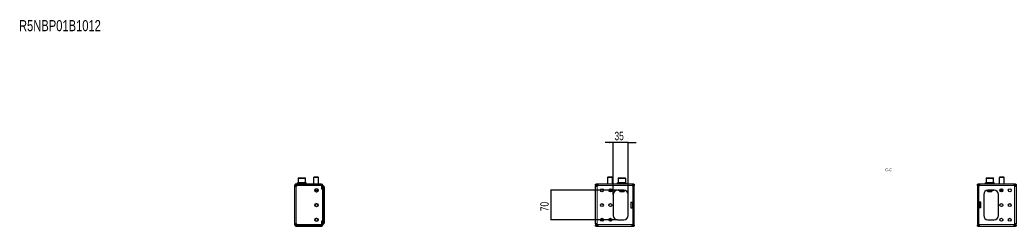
# Model space of a CAD drawing. Header units: millimetres. Extents: x -99 to 4861, y -1571 to 657.
# Drawn here: x 2491 to 4861, y 166 to 657 of the extents above; entities that cross this region are included whole.
import ezdxf

# ---------------------------------------------------------------- set-up
doc = ezdxf.new("R2010")
doc.units = ezdxf.units.MM
doc.layers.add('FORMAT', color=7, linetype='Continuous')
doc.styles.add('SLDTEXTSTYLE0', font='TXT', dxfattribs={"width": 0.75})
doc.dimstyles.new('SLDDIMSTYLE0', dxfattribs={"dimtxt": 20, "dimasz": 10, "dimexe": 0, "dimexo": 0.0625, "dimgap": 5, "dimtad": 2, "dimdec": 1, "dimrnd": 1e-09, "dimzin": 12, "dimdsep": 46, "dimtxsty": 'SLDTEXTSTYLE0', "dimsah": 1, "dimcen": 0.09, "dimadec": 0, "dimazin": 3, "dimtfac": 1, "dimtofl": 0, "dimtmove": 0, "dimatfit": 3, "dimfxl": 0, "dimfrac": 2, "dimtolj": 1, "dimtzin": 12, "dimarcsym": 0})
doc.dimstyles.new('SLDDIMSTYLE1', dxfattribs={"dimtxt": 20, "dimasz": 10, "dimexe": 0, "dimexo": 0.0625, "dimgap": 5, "dimtad": 2, "dimdec": 1, "dimrnd": 1e-09, "dimzin": 12, "dimdsep": 46, "dimtxsty": 'SLDTEXTSTYLE0', "dimsah": 1, "dimcen": 0.09, "dimadec": 0, "dimazin": 3, "dimtfac": 1, "dimtmove": 0, "dimatfit": 0, "dimfxl": 0, "dimfrac": 2, "dimtolj": 1, "dimtzin": 12, "dimarcsym": 0})

# ---------------------------------------------------------------- blocks, each defined once
blk = doc.blocks.new('_D_9')
at = {"layer": 'FORMAT'}
for p, q in [((3902.8, 365), (3883.5, 365)), ((3902.8, 241.5), (3902.8, 366)), ((3937.8, 365), (3902.8, 365)), ((3937.8, 241.5), (3937.8, 366)), ((3937.8, 365), (3957, 365))]:
    blk.add_line(p, q, dxfattribs=at)
for points in [[(3902.8, 365), (3892.8, 366.5), (3892.8, 363.4)], [(3937.8, 365), (3947.8, 363.4), (3947.8, 366.5)]]:
    blk.add_solid(points, dxfattribs=at)
at = {"layer": 'FORMAT', "insert": (3905.5, 390.7), "char_height": 20, "attachment_point": 1, "style": 'SLDTEXTSTYLE0'}
blk.add_mtext('35', dxfattribs=at)
blk = doc.blocks.new('_D_10')
at = {"layer": 'FORMAT'}
for p, q in [((3912.7, 251.5), (3753.7, 251.5)), ((3754.7, 181.5), (3754.7, 251.5)), ((3912.7, 181.5), (3753.7, 181.5))]:
    blk.add_line(p, q, dxfattribs=at)
for points in [[(3754.7, 251.5), (3753.2, 241.5), (3756.3, 241.5)], [(3754.7, 181.5), (3756.3, 191.5), (3753.2, 191.5)]]:
    blk.add_solid(points, dxfattribs=at)
at = {"layer": 'FORMAT', "insert": (3729, 201.7), "char_height": 20, "attachment_point": 1, "rotation": 90, "style": 'SLDTEXTSTYLE0'}
blk.add_mtext('70', dxfattribs=at)

msp = doc.modelspace()

# ---------------------------------------------------------------- linework, layer by layer
at = {"color": 7, "linetype": 'Continuous', "lineweight": 25}
for p, q in [((3147.32, 262.95), (3144.82, 262.95)), ((3144.82, 262.95), (3144.82, 261.73)), ((3147.32, 261.73), (3144.82, 261.73)), ((3144.82, 261.73), (3144.82, 171.18)), ((3147.32, 262.95), (3147.32, 261.73)), ((3148.32, 263.95), (3148.32, 266.45)), ((3150.73, 266.45), (3148.32, 266.45)), ((3150.73, 263.95), (3148.32, 263.95)), ((3150.72, 266.45), (3150.72, 263.95)), ((3150.72, 266.45), (3151.72, 266.45)), ((3151.72, 263.95), (3150.72, 263.95)), ((3151.57, 268.95), (3151.57, 267.95)), ((3151.57, 268.95), (3151.58, 268.95)), ((3151.57, 267.95), (3151.58, 267.95)), ((3151.58, 268.95), (3151.58, 268.7)), ((3152.37, 268.95), (3151.58, 268.95)), ((3151.58, 267.95), (3151.58, 268.2)), ((3152.37, 267.95), (3151.58, 267.95)), ((3208.32, 266.45), (3151.72, 266.45)), ((3151.72, 263.95), (3208.32, 263.95)), ((3151.75, 263.85), (3206.72, 263.85)), ((3152.37, 268.95), (3152.47, 268.95)), ((3152.37, 267.95), (3152.47, 267.95)), ((3152.47, 268.95), (3152.47, 268.7)), ((3154.61, 268.95), (3152.47, 268.95)), ((3152.47, 267.95), (3152.47, 268.2)), ((3154.61, 267.95), (3152.47, 267.95)), ((3152.82, 279.95), (3152.82, 268.95)), ((3153.82, 280.95), (3169.82, 280.95)), ((3154.61, 268.95), (3154.79, 268.95)), ((3154.61, 267.95), (3154.79, 267.95)), ((3154.79, 268.95), (3154.79, 268.7)), ((3157.95, 268.95), (3154.79, 268.95)), ((3154.79, 267.95), (3154.79, 268.2)), ((3157.95, 267.95), (3154.79, 267.95)), ((3155.82, 267.95), (3155.82, 266.45)), ((3157.95, 268.95), (3158.18, 268.95)), ((3157.95, 267.95), (3158.18, 267.95)), ((3158.18, 268.95), (3158.18, 268.7)), ((3161.87, 268.95), (3158.18, 268.95)), ((3158.18, 267.95), (3158.18, 268.2)), ((3161.87, 267.95), (3158.18, 267.95)), ((3161.87, 268.95), (3161.96, 268.95)), ((3161.87, 267.95), (3162.05, 267.95)), ((3162.05, 267.95), (3162.12, 267.95)), ((3162.09, 268.95), (3162.12, 268.95)), ((3162.12, 268.95), (3162.12, 268.7)), ((3165.79, 268.95), (3162.12, 268.95)), ((3162.12, 267.95), (3162.12, 268.2)), ((3165.79, 267.95), (3162.12, 267.95)), ((3165.79, 268.95), (3166.02, 268.95)), ((3165.79, 267.95), (3166.02, 267.95)), ((3166.02, 268.95), (3166.02, 268.7)), ((3169.11, 268.95), (3166.02, 268.95)), ((3166.02, 267.95), (3166.02, 268.2)), ((3169.11, 267.95), (3166.02, 267.95)), ((3167.82, 266.45), (3167.82, 267.95)), ((3169.11, 268.95), (3169.28, 268.95)), ((3169.11, 267.95), (3169.28, 267.95)), ((3169.28, 268.95), (3169.28, 268.7)), ((3171.31, 268.95), (3169.28, 268.95)), ((3169.28, 267.95), (3169.28, 268.2)), ((3171.31, 267.95), (3169.28, 267.95)), ((3170.82, 268.95), (3170.82, 279.95)), ((3171.31, 268.95), (3171.4, 268.95)), ((3171.31, 267.95), (3171.4, 267.95)), ((3171.4, 268.95), (3171.4, 268.7)), ((3172.07, 268.95), (3171.4, 268.95)), ((3171.4, 267.95), (3171.4, 268.2)), ((3172.07, 267.95), (3171.4, 267.95)), ((3172.07, 267.95), (3172.07, 268.95)), ((3185.57, 263.95), (3185.57, 263.85)), ((3185.86, 263.95), (3185.86, 263.85)), ((3187.55, 263.95), (3187.55, 263.85)), ((3190.9, 282.95), (3189.82, 281.88)), ((3189.82, 281.88), (3189.82, 266.45)), ((3201.82, 281.88), (3189.82, 281.88)), ((3190.5, 263.95), (3190.5, 263.85)), ((3200.75, 282.95), (3190.9, 282.95)), ((3194.26, 263.95), (3194.26, 263.85)), ((3198.25, 263.95), (3198.25, 263.85)), ((3201.82, 281.88), (3200.75, 282.95)), ((3201.82, 266.45), (3201.82, 281.88)), ((3201.88, 263.95), (3201.88, 263.85)), ((3204.58, 263.95), (3204.58, 263.85)), ((3205.95, 263.95), (3205.95, 263.85)), ((3206.07, 263.85), (3206.07, 263.95)), ((3209.22, 254.35), (3209.22, 261.35)), ((3209.32, 262.95), (3209.32, 255)), ((3211.82, 262.95), (3211.82, 255)), ((3211.82, 262.7), (3212.02, 262.7)), ((3212.02, 262.7), (3213.71, 262.25)), ((3214.82, 259.35), (3214.82, 260.8)), ((3860.75, 263.95), (3860.75, 266.45)), ((3860.75, 266.45), (3861.86, 266.45)), ((3861.86, 263.95), (3860.75, 263.95)), ((3860.75, 263.95), (3860.75, 263.85)), ((3860.75, 263.85), (3863.25, 263.85)), ((3860.75, 263.24), (3860.75, 263.85)), ((3860.75, 263.24), (3860.75, 261.18)), ((3860.75, 171.73), (3860.75, 261.18)), ((3860.75, 261.18), (3861.85, 261.18)), ((3865.58, 266.45), (3861.86, 266.45)), ((3865.58, 263.95), (3861.86, 263.95)), ((3863.25, 263.85), (3863.25, 263.24)), ((3863.25, 263.24), (3863.25, 261.42)), ((3947.92, 266.45), (3865.58, 266.45)), ((3865.58, 266.45), (3865.58, 264.24)), ((3889.83, 282.95), (3888.75, 281.88)), ((3888.75, 281.88), (3888.75, 266.45)), ((3900.75, 281.88), (3888.75, 281.88)), ((3899.68, 282.95), (3889.83, 282.95)), ((3900.75, 281.88), (3899.68, 282.95)), ((3900.75, 266.45), (3900.75, 281.88)), ((3913, 268.95), (3913, 267.95)), ((3913, 268.95), (3913.01, 268.95)), ((3913, 267.95), (3913.01, 267.95)), ((3913.01, 268.95), (3913.01, 268.7)), ((3913.84, 268.95), (3913.01, 268.95)), ((3913.01, 267.95), (3913.01, 268.2)), ((3913.84, 267.95), (3913.01, 267.95)), ((3913.84, 268.95), (3913.94, 268.95)), ((3913.84, 267.95), (3913.94, 267.95)), ((3913.94, 268.95), (3913.94, 268.7)), ((3916.11, 268.95), (3913.94, 268.95)), ((3913.94, 267.95), (3913.94, 268.2)), ((3916.11, 267.95), (3913.94, 267.95)), ((3914.25, 279.95), (3914.25, 268.95)), ((3915.25, 280.95), (3923.64, 280.95)), ((3916.11, 268.95), (3916.29, 268.95)), ((3916.11, 267.95), (3916.29, 267.95)), ((3916.29, 268.95), (3916.29, 268.7)), ((3919.46, 268.95), (3916.29, 268.95)), ((3916.29, 267.95), (3916.29, 268.2)), ((3919.46, 267.95), (3916.29, 267.95)), ((3917.25, 267.95), (3917.25, 266.45)), ((3919.46, 268.95), (3919.69, 268.95)), ((3919.46, 267.95), (3919.69, 267.95)), ((3919.69, 268.95), (3919.69, 268.7)), ((3923.39, 268.95), (3919.69, 268.95)), ((3919.69, 267.95), (3919.69, 268.2)), ((3923.39, 267.95), (3919.69, 267.95)), ((3923.39, 268.95), (3923.69, 268.95)), ((3923.39, 268.95), (3923.47, 268.95)), ((3923.39, 267.95), (3923.55, 267.95)), ((3923.55, 267.95), (3923.64, 267.95)), ((3923.6, 268.95), (3923.64, 268.95)), ((3923.64, 280.95), (3931.25, 280.95)), ((3923.64, 268.95), (3923.64, 268.7)), ((3927.31, 268.95), (3923.64, 268.95)), ((3923.64, 267.95), (3923.64, 268.2)), ((3927.31, 267.95), (3923.64, 267.95)), ((3927.31, 268.95), (3927.53, 268.95)), ((3927.31, 267.95), (3927.53, 267.95)), ((3927.53, 268.95), (3927.53, 268.7)), ((3930.6, 268.95), (3927.53, 268.95)), ((3927.53, 267.95), (3927.53, 268.2)), ((3930.6, 267.95), (3927.53, 267.95)), ((3929.25, 266.45), (3929.25, 267.95)), ((3930.6, 268.95), (3930.77, 268.95)), ((3930.6, 267.95), (3930.77, 267.95)), ((3930.77, 268.95), (3930.77, 268.7)), ((3932.78, 268.95), (3930.77, 268.95)), ((3930.77, 267.95), (3930.77, 268.2)), ((3932.78, 267.95), (3930.77, 267.95)), ((3932.25, 268.95), (3932.25, 279.95)), ((3932.78, 268.95), (3932.87, 268.95)), ((3932.78, 267.95), (3932.87, 267.95)), ((3932.87, 268.95), (3932.87, 268.7)), ((3933.5, 268.95), (3932.87, 268.95)), ((3932.87, 267.95), (3932.87, 268.2)), ((3933.5, 267.95), (3932.87, 267.95)), ((3933.5, 267.95), (3933.5, 268.95)), ((3947.92, 266.45), (3947.92, 263.95)), ((3951.64, 266.45), (3947.92, 266.45)), ((3951.64, 263.95), (3947.92, 263.95)), ((3950.25, 263.85), (3952.75, 263.85)), ((3950.25, 263.24), (3950.25, 263.85)), ((3950.25, 261.41), (3950.25, 263.24)), ((3951.64, 266.45), (3952.75, 266.45)), ((3952.75, 263.95), (3951.64, 263.95)), ((3952.75, 266.45), (3952.75, 263.95)), ((3952.75, 263.85), (3952.75, 263.95)), ((3952.75, 263.85), (3952.75, 263.24)), ((3952.75, 261.18), (3952.75, 263.24)), ((3952.75, 223.45), (3952.75, 261.18)), ((4768.75, 263.95), (4768.75, 266.45)), ((4768.75, 266.45), (4769.86, 266.45)), ((4769.86, 263.95), (4768.75, 263.95)), ((4768.75, 263.95), (4768.75, 263.85)), ((4768.75, 263.85), (4771.25, 263.85)), ((4768.75, 263.24), (4768.75, 263.85)), ((4768.75, 263.24), (4768.75, 261.18)), ((4768.75, 261.18), (4769.85, 261.18)), ((4768.75, 261.18), (4768.75, 223.45)), ((4773.58, 266.45), (4769.86, 266.45)), ((4773.58, 263.95), (4769.86, 263.95)), ((4771.25, 263.85), (4771.25, 263.24)), ((4771.25, 263.24), (4771.25, 261.42)), ((4855.92, 266.45), (4773.58, 266.45)), ((4773.58, 266.45), (4773.58, 264.24)), ((4788, 268.95), (4788, 267.95)), ((4788, 268.95), (4788.01, 268.95)), ((4788, 267.95), (4788.01, 267.95)), ((4788.01, 268.95), (4788.01, 268.7)), ((4788.84, 268.95), (4788.01, 268.95)), ((4788.01, 267.95), (4788.01, 268.2)), ((4788.84, 267.95), (4788.01, 267.95)), ((4788.84, 268.95), (4788.94, 268.95)), ((4788.84, 267.95), (4788.94, 267.95)), ((4788.94, 268.95), (4788.94, 268.7)), ((4791.11, 268.95), (4788.94, 268.95)), ((4788.94, 267.95), (4788.94, 268.2)), ((4791.11, 267.95), (4788.94, 267.95)), ((4789.25, 279.95), (4789.25, 268.95)), ((4790.25, 280.95), (4798.59, 280.95)), ((4791.11, 268.95), (4791.29, 268.95)), ((4791.11, 267.95), (4791.29, 267.95)), ((4791.29, 268.95), (4791.29, 268.7)), ((4794.47, 268.95), (4791.29, 268.95)), ((4791.29, 267.95), (4791.29, 268.2)), ((4794.47, 267.95), (4791.29, 267.95)), ((4792.25, 267.95), (4792.25, 266.45)), ((4794.47, 268.95), (4794.7, 268.95)), ((4794.47, 267.95), (4794.7, 267.95)), ((4794.7, 268.95), (4794.7, 268.7)), ((4798.4, 268.95), (4794.7, 268.95)), ((4794.7, 267.95), (4794.7, 268.2)), ((4798.4, 267.95), (4794.7, 267.95)), ((4798.4, 268.95), (4798.64, 268.95)), ((4798.4, 268.95), (4798.47, 268.95)), ((4798.4, 267.95), (4798.55, 267.95)), ((4798.55, 267.95), (4798.65, 267.95)), ((4798.59, 280.95), (4806.25, 280.95)), ((4798.6, 268.95), (4798.65, 268.95)), ((4798.65, 268.95), (4798.65, 268.7)), ((4802.31, 268.95), (4798.65, 268.95)), ((4798.65, 267.95), (4798.65, 268.2)), ((4802.31, 267.95), (4798.65, 267.95)), ((4802.31, 268.95), (4802.54, 268.95)), ((4802.31, 267.95), (4802.54, 267.95)), ((4802.54, 268.95), (4802.54, 268.7)), ((4805.6, 268.95), (4802.54, 268.95)), ((4802.54, 267.95), (4802.54, 268.2)), ((4805.6, 267.95), (4802.54, 267.95)), ((4804.25, 266.45), (4804.25, 267.95)), ((4805.6, 268.95), (4805.77, 268.95)), ((4805.6, 267.95), (4805.77, 267.95)), ((4805.77, 268.95), (4805.77, 268.7)), ((4807.78, 268.95), (4805.77, 268.95)), ((4805.77, 267.95), (4805.77, 268.2)), ((4807.78, 267.95), (4805.77, 267.95)), ((4807.25, 268.95), (4807.25, 279.95)), ((4807.78, 268.95), (4807.87, 268.95)), ((4807.78, 267.95), (4807.87, 267.95)), ((4807.87, 268.95), (4807.87, 268.7)), ((4808.5, 268.95), (4807.87, 268.95)), ((4807.87, 267.95), (4807.87, 268.2)), ((4808.5, 267.95), (4807.87, 267.95)), ((4808.5, 267.95), (4808.5, 268.95)), ((4821.83, 282.95), (4820.75, 281.88)), ((4820.75, 281.88), (4820.75, 266.45)), ((4832.75, 281.88), (4820.75, 281.88)), ((4831.68, 282.95), (4821.83, 282.95)), ((4832.75, 281.88), (4831.68, 282.95)), ((4832.75, 266.45), (4832.75, 281.88)), ((4855.92, 263.95), (4855.92, 266.45)), ((4859.64, 266.45), (4855.92, 266.45)), ((4859.64, 263.95), (4855.92, 263.95)), ((4858.25, 263.85), (4860.75, 263.85)), ((4858.25, 263.24), (4858.25, 263.85)), ((4858.25, 261.41), (4858.25, 263.24)), ((4859.64, 266.45), (4860.75, 266.45)), ((4860.75, 263.95), (4859.64, 263.95)), ((4860.75, 266.45), (4860.75, 263.95)), ((4860.75, 263.85), (4860.75, 263.95)), ((4860.75, 263.85), (4860.75, 263.24)), ((4860.75, 261.18), (4860.75, 263.24)), ((4860.75, 261.18), (4860.75, 171.73)), ((3200.79, 250.95), (3192.85, 250.95)), ((3209.22, 255.93), (3209.32, 255.72)), ((3211.82, 254.35), (3209.22, 254.35)), ((3211.82, 255), (3209.32, 255)), ((3211.82, 172.98), (3211.82, 260.43)), ((3211.82, 254.35), (3211.82, 178.55)), ((3212.02, 173.6), (3212.02, 259.81)), ((3214.82, 259.35), (3214.82, 184.91)), ((3899.22, 250.95), (3892.29, 250.95)), ((3902.75, 241.45), (3902.75, 191.45)), ((3927.75, 251.45), (3912.75, 251.45)), ((3914.42, 251.36), (3914.4, 251.36)), ((3914.42, 251.35), (3914.42, 251.36)), ((3914.52, 251.35), (3914.42, 251.35)), ((3914.52, 251.45), (3914.52, 251.35)), ((3917.78, 251.35), (3914.52, 251.35)), ((3917.25, 251.35), (3917.25, 250.03)), ((3917.25, 250.03), (3918.33, 248.95)), ((3917.25, 250.03), (3923.54, 250.03)), ((3917.78, 251.35), (3919.68, 251.35)), ((3918.33, 248.95), (3923.49, 248.95)), ((3920.23, 251.35), (3919.68, 251.35)), ((3926.27, 251.35), (3920.23, 251.35)), ((3923.49, 248.95), (3928.18, 248.95)), ((3923.54, 250.03), (3929.25, 250.03)), ((3926.83, 251.35), (3926.27, 251.35)), ((3926.83, 251.35), (3928.73, 251.35)), ((3928.18, 248.95), (3929.25, 250.03)), ((3929.16, 251.35), (3928.73, 251.35)), ((3929.25, 250.03), (3929.25, 251.34)), ((3937.75, 191.45), (3937.75, 241.45)), ((4783.75, 241.45), (4783.75, 191.45)), ((4792.25, 251.34), (4792.25, 250.03)), ((4792.25, 250.03), (4793.33, 248.95)), ((4792.25, 250.03), (4798.51, 250.03)), ((4792.78, 251.35), (4792.34, 251.35)), ((4792.78, 251.35), (4794.68, 251.35)), ((4793.33, 248.95), (4798.46, 248.95)), ((4808.75, 251.45), (4793.75, 251.45)), ((4795.23, 251.35), (4794.68, 251.35)), ((4801.27, 251.35), (4795.23, 251.35)), ((4798.46, 248.95), (4803.18, 248.95)), ((4798.51, 250.03), (4804.25, 250.03)), ((4801.83, 251.35), (4801.27, 251.35)), ((4801.83, 251.35), (4803.73, 251.35)), ((4803.18, 248.95), (4804.25, 250.03)), ((4806.98, 251.35), (4803.73, 251.35)), ((4804.25, 250.03), (4804.25, 251.35)), ((4806.98, 251.35), (4806.98, 251.45)), ((4807.08, 251.35), (4806.98, 251.35)), ((4807.1, 251.36), (4807.08, 251.36)), ((4807.08, 251.35), (4807.08, 251.36)), ((4818.75, 191.45), (4818.75, 241.45)), ((4829.22, 250.95), (4822.29, 250.95)), ((3944.75, 223.45), (3949.25, 223.45)), ((3944.75, 223.45), (3944.75, 209.45)), ((3952.75, 223.45), (3949.25, 223.45)), ((3950.25, 209.45), (3950.25, 223.45)), ((3952.75, 209.45), (3952.75, 223.45)), ((4772.25, 223.45), (4768.75, 223.45)), ((4768.75, 223.45), (4768.75, 209.45)), ((4771.25, 223.45), (4771.25, 209.45)), ((4776.75, 223.45), (4772.25, 223.45)), ((4776.75, 209.45), (4776.75, 223.45)), ((3944.75, 209.45), (3949.25, 209.45)), ((3949.25, 209.45), (3952.75, 209.45)), ((3952.75, 171.73), (3952.75, 209.45)), ((4768.75, 209.45), (4772.25, 209.45)), ((4768.75, 209.45), (4768.75, 171.73)), ((4776.75, 209.45), (4772.25, 209.45)), ((3144.82, 171.18), (3147.32, 171.18)), ((3144.82, 171.18), (3144.82, 169.95)), ((3144.82, 169.95), (3147.32, 169.95)), ((3147.32, 171.18), (3147.32, 169.95)), ((3148.32, 166.45), (3148.32, 168.95)), ((3148.32, 168.95), (3150.73, 168.95)), ((3148.32, 166.45), (3150.73, 166.45)), ((3150.72, 168.95), (3150.72, 166.45)), ((3150.72, 168.95), (3151.72, 168.95)), ((3151.72, 166.45), (3150.72, 166.45)), ((3208.32, 168.95), (3151.72, 168.95)), ((3151.72, 166.45), (3208.32, 166.45)), ((3206.72, 169.05), (3151.75, 169.05)), ((3209.22, 178.55), (3211.82, 178.55)), ((3209.22, 171.55), (3209.22, 178.55)), ((3209.22, 177.48), (3209.32, 177.69)), ((3209.32, 177.9), (3209.32, 169.95)), ((3211.82, 177.9), (3209.32, 177.9)), ((3211.82, 177.9), (3211.82, 169.95)), ((3212.02, 170.7), (3211.82, 170.7)), ((3213.71, 171.16), (3212.02, 170.7)), ((3214.82, 184.91), (3214.82, 176.7)), ((3215.02, 182.96), (3214.82, 182.96)), ((3215.02, 182.92), (3214.82, 182.92)), ((3215.02, 182.91), (3214.82, 182.91)), ((3215.02, 178.7), (3214.82, 178.7)), ((3215.02, 178.65), (3214.82, 178.65)), ((3214.82, 176.7), (3214.82, 174.06)), ((3214.82, 172.61), (3214.82, 174.06)), ((3215.02, 182.47), (3215.02, 179.14)), ((3860.75, 171.73), (3860.75, 169.67)), ((3860.75, 169.05), (3860.75, 169.67)), ((3863.25, 169.05), (3860.75, 169.05)), ((3860.75, 169.05), (3860.75, 168.95)), ((3860.75, 166.45), (3860.75, 168.95)), ((3860.75, 168.95), (3861.86, 168.95)), ((3861.86, 166.45), (3860.75, 166.45)), ((3861.86, 168.95), (3865.58, 168.95)), ((3861.86, 166.45), (3865.58, 166.45)), ((3863.25, 171.5), (3863.25, 169.67)), ((3863.25, 169.67), (3863.25, 169.05)), ((3865.58, 168.95), (3865.58, 166.45)), ((3865.58, 166.45), (3947.92, 166.45)), ((3912.75, 181.45), (3927.75, 181.45)), ((3947.92, 168.95), (3951.64, 168.95)), ((3947.92, 166.45), (3947.92, 168.67)), ((3947.92, 166.45), (3951.64, 166.45)), ((3950.25, 169.67), (3950.25, 171.48)), ((3950.25, 169.05), (3950.25, 169.67)), ((3952.75, 169.05), (3950.25, 169.05)), ((3951.64, 168.95), (3952.75, 168.95)), ((3952.75, 166.45), (3951.64, 166.45)), ((3952.75, 171.73), (3951.66, 171.73)), ((3952.75, 169.67), (3952.75, 171.73)), ((3952.75, 169.67), (3952.75, 169.05)), ((3952.75, 168.95), (3952.75, 169.05)), ((3952.75, 168.95), (3952.75, 166.45)), ((4768.75, 171.73), (4768.75, 169.67)), ((4768.75, 169.05), (4768.75, 169.67)), ((4771.25, 169.05), (4768.75, 169.05)), ((4768.75, 169.05), (4768.75, 168.95)), ((4768.75, 166.45), (4768.75, 168.95)), ((4768.75, 168.95), (4769.86, 168.95)), ((4769.86, 166.45), (4768.75, 166.45)), ((4769.86, 168.95), (4773.58, 168.95)), ((4769.86, 166.45), (4773.58, 166.45)), ((4771.25, 171.5), (4771.25, 169.67)), ((4771.25, 169.67), (4771.25, 169.05)), ((4773.58, 166.45), (4773.58, 168.95)), ((4773.58, 166.45), (4855.92, 166.45)), ((4793.75, 181.45), (4808.75, 181.45)), ((4855.92, 168.95), (4859.64, 168.95)), ((4855.92, 166.45), (4855.92, 168.67)), ((4855.92, 166.45), (4859.64, 166.45)), ((4858.25, 169.67), (4858.25, 171.48)), ((4858.25, 169.05), (4858.25, 169.67)), ((4860.75, 169.05), (4858.25, 169.05)), ((4859.64, 168.95), (4860.75, 168.95)), ((4860.75, 166.45), (4859.64, 166.45)), ((4860.75, 171.73), (4859.66, 171.73)), ((4860.75, 169.67), (4860.75, 171.73)), ((4860.75, 169.67), (4860.75, 169.05)), ((4860.75, 168.95), (4860.75, 169.05)), ((4860.75, 168.95), (4860.75, 166.45))]:
    msp.add_line(p, q, dxfattribs=at)
at = {"color": 8, "linetype": 'Continuous', "lineweight": 18}
for p, q in [((3148.32, 261.18), (3148.32, 171.73)), ((3151.72, 266.45), (3151.72, 263.95)), ((3170.82, 279.95), (3152.82, 279.95)), ((3208.32, 263.95), (3208.32, 266.45)), ((3209.32, 262.95), (3211.82, 262.95)), ((3863.25, 263.24), (3860.75, 263.24)), ((3861.86, 266.45), (3861.86, 263.95)), ((3863.25, 262.95), (3865.34, 262.95)), ((3864.25, 171.18), (3864.25, 261.73)), ((3948.17, 262.95), (3865.34, 262.95)), ((3923.69, 279.95), (3914.25, 279.95)), ((3932.25, 279.95), (3923.69, 279.95)), ((3948.17, 262.95), (3950.25, 262.95)), ((3949.25, 223.45), (3949.25, 261.73)), ((3952.75, 263.24), (3950.25, 263.24)), ((3951.64, 263.95), (3951.64, 266.45)), ((4771.25, 263.24), (4768.75, 263.24)), ((4769.86, 266.45), (4769.86, 263.95)), ((4771.25, 262.95), (4773.34, 262.95)), ((4772.25, 261.73), (4772.25, 223.45)), ((4773.34, 262.95), (4856.17, 262.95)), ((4798.64, 279.95), (4789.25, 279.95)), ((4807.25, 279.95), (4798.64, 279.95)), ((4856.17, 262.95), (4858.25, 262.95)), ((4857.25, 261.73), (4857.25, 171.18)), ((4860.75, 263.24), (4858.25, 263.24)), ((4859.64, 263.95), (4859.64, 266.45)), ((3192.85, 251.95), (3200.79, 251.95)), ((3211.63, 254.35), (3211.63, 255)), ((3213.71, 259.35), (3212.02, 259.81)), ((3213.71, 174.06), (3213.71, 259.35)), ((3214.82, 259.35), (3213.71, 259.35)), ((3892.29, 251.95), (3899.22, 251.95)), ((3919.68, 251.45), (3919.68, 251.35)), ((3920.23, 251.45), (3920.23, 251.35)), ((3926.27, 251.45), (3926.27, 251.35)), ((3926.83, 251.45), (3926.83, 251.35)), ((4794.68, 251.45), (4794.68, 251.35)), ((4795.23, 251.45), (4795.23, 251.35)), ((4801.27, 251.45), (4801.27, 251.35)), ((4801.83, 251.45), (4801.83, 251.35)), ((4822.29, 251.95), (4829.22, 251.95)), ((3948.06, 209.45), (3948.06, 223.45)), ((3948.26, 223.45), (3948.26, 209.45)), ((3948.36, 209.45), (3948.36, 223.45)), ((3948.56, 223.45), (3948.56, 209.45)), ((3949.44, 209.45), (3949.44, 223.45)), ((3949.64, 223.45), (3949.64, 209.45)), ((3949.75, 209.45), (3949.75, 223.45)), ((3949.95, 223.45), (3949.95, 209.45)), ((4771.56, 209.45), (4771.56, 223.45)), ((4771.76, 223.45), (4771.76, 209.45)), ((4771.86, 209.45), (4771.86, 223.45)), ((4772.06, 223.45), (4772.06, 209.45)), ((4772.94, 209.45), (4772.94, 223.45)), ((4773.14, 223.45), (4773.14, 209.45)), ((4773.25, 209.45), (4773.25, 223.45)), ((4773.45, 223.45), (4773.45, 209.45)), ((3949.25, 171.18), (3949.25, 209.45)), ((4772.25, 209.45), (4772.25, 171.18)), ((3151.72, 168.95), (3151.72, 166.45)), ((3208.32, 168.95), (3208.32, 166.45)), ((3209.32, 169.95), (3211.82, 169.95)), ((3211.63, 177.9), (3211.63, 178.55)), ((3212.02, 173.6), (3213.71, 174.06)), ((3213.71, 174.06), (3214.82, 174.06)), ((3215.02, 182.47), (3214.82, 182.47)), ((3215.02, 179.14), (3214.82, 179.14)), ((3860.75, 169.67), (3863.25, 169.67)), ((3861.86, 168.95), (3861.86, 166.45)), ((3865.34, 169.95), (3863.25, 169.95)), ((3948.17, 169.95), (3865.34, 169.95)), ((3950.25, 169.95), (3948.17, 169.95)), ((3950.25, 169.67), (3952.75, 169.67)), ((3951.64, 166.45), (3951.64, 168.95)), ((4768.75, 169.67), (4771.25, 169.67)), ((4769.86, 168.95), (4769.86, 166.45)), ((4773.34, 169.95), (4771.25, 169.95)), ((4773.34, 169.95), (4856.17, 169.95)), ((4858.25, 169.95), (4856.17, 169.95)), ((4858.25, 169.67), (4860.75, 169.67)), ((4859.64, 166.45), (4859.64, 168.95))]:
    msp.add_line(p, q, dxfattribs=at)
at = {"color": 7, "linetype": 'Continuous', "lineweight": 25}
for centre, radius in [((3196.82, 251.45), 4), ((3875.75, 251.45), 3.5), ((3895.75, 251.45), 3.5), ((4825.75, 251.45), 3.5), ((4845.75, 251.45), 3.5), ((3196.82, 216.45), 4), ((3196.82, 216.45), 3.5), ((3875.75, 216.45), 3.5), ((3895.75, 216.45), 3.5), ((4825.75, 216.45), 3.5), ((4845.75, 216.45), 3.5), ((3196.82, 181.45), 4), ((3196.82, 181.45), 3.5), ((3875.75, 181.45), 3.5), ((3895.75, 181.45), 3.5), ((4825.75, 181.45), 3.5), ((4845.75, 181.45), 3.5)]:
    msp.add_circle(centre, radius, dxfattribs=at)
for centre, radius, start, end in [((3147.6, 264.6), 3.5, 281.89481, 337.11462), ((3151.75, 262.85), 1, 90, 157.11462), ((3153.82, 279.95), 1, 90, 180), ((3154.47, 263.6), 0.35, 45.58469, 90), ((3169.17, 263.6), 0.35, 90, 134.41531), ((3169.82, 279.95), 1, 0, 90), ((3206.72, 261.35), 2.5, 360, 90), ((3208.32, 262.95), 3.5, 0, 90), ((3208.32, 262.95), 1, 0, 90), ((3213.32, 260.8), 1.5, 0, 75), ((3862.25, 264.6), 3.5, 304.8499, 331.87293), ((3915.25, 279.95), 1, 90, 180), ((3931.25, 279.95), 1, 0, 90), ((3951.25, 264.6), 3.5, 208.12707, 235.1501), ((4770.25, 264.6), 3.5, 304.8499, 331.87293), ((4790.25, 279.95), 1, 90, 180), ((4806.25, 279.95), 1, 0, 90), ((4859.25, 264.6), 3.5, 208.12707, 235.1501), ((3196.82, 251.45), 3.5, 188.21321, 351.78679), ((3912.75, 241.45), 10, 90, 180), ((3927.75, 241.45), 10, 0, 90), ((4793.75, 241.45), 10, 90, 180), ((4808.75, 241.45), 10, 0, 90), ((3912.75, 191.45), 10, 180, 270), ((3927.75, 191.45), 10, 270, 0), ((4793.75, 191.45), 10, 180, 270), ((4808.75, 191.45), 10, 270, 0), ((3147.6, 168.3), 3.5, 22.88538, 78.10519), ((3151.75, 170.05), 1, 202.88538, 270), ((3154.47, 169.3), 0.35, 270, 314.41531), ((3169.17, 169.3), 0.35, 225.58469, 270), ((3206.72, 171.55), 2.5, 270, 0), ((3208.32, 169.95), 3.5, 270, 360), ((3208.32, 169.95), 1, 270, 360), ((3213.32, 172.61), 1.5, 285, 0), ((3862.25, 168.3), 3.5, 28.12707, 55.1501), ((3951.25, 168.3), 3.5, 124.8499, 151.87293), ((4770.25, 168.3), 3.5, 28.12707, 55.1501), ((4859.25, 168.3), 3.5, 124.8499, 151.87293)]:
    msp.add_arc(centre, radius, start, end, dxfattribs=at)
at = {"color": 8, "linetype": 'Continuous', "lineweight": 18}
for centre, major_axis, start_param, end_param in [((3213.32, 259.25), (0.38, 3), 4.762686, 6.2664448), ((3213.32, 174.16), (-0.38, 3), 3.1583332, 4.662092)]:
    msp.add_ellipse(centre, major_axis=major_axis, ratio=0.1230384, start_param=start_param, end_param=end_param, dxfattribs=at)
at = {"color": 7, "linetype": 'Continuous', "lineweight": 25}
for centre, major_axis, start_param, end_param in [((3200.43, 262.7), (11.57, -3.1), 0.0670375, 0.2530722), ((3200.43, 170.7), (11.57, 3.1), 6.0301131, 6.2161478)]:
    msp.add_ellipse(centre, major_axis=major_axis, ratio=0.2505628, start_param=start_param, end_param=end_param, dxfattribs=at)
for points, knots in [([(3148.32, 266.45), (3148.03, 266.43), (3147.48, 266.39), (3146.57, 266.04), (3145.69, 265.37), (3144.97, 264.26), (3144.87, 263.4), (3144.82, 262.95)], [0, 0, 0, 0, 0.16069, 0.3013121, 0.5219513, 0.7535732, 1, 1, 1, 1]), ([(3144.82, 261.73), (3144.87, 261.61), (3144.96, 261.39), (3145.53, 261.2), (3146.13, 261.13), (3146.76, 261.11), (3147.51, 261.12), (3148.05, 261.16), (3148.32, 261.18)], [0, 0, 0, 0, 0.2541487, 0.4482127, 0.5749082, 0.7088724, 0.8504677, 1, 1, 1, 1]), ([(3148.32, 263.95), (3148.24, 263.95), (3148.08, 263.94), (3147.87, 263.86), (3147.71, 263.75), (3147.58, 263.63), (3147.47, 263.49), (3147.35, 263.26), (3147.33, 263.08), (3147.32, 262.95)], [0, 0, 0, 0, 0.1567865, 0.2908092, 0.4035006, 0.4972984, 0.6071328, 0.7261813, 1, 1, 1, 1]), ([(3147.32, 261.73), (3147.34, 261.61), (3147.36, 261.41), (3147.51, 261.2), (3147.64, 261.16), (3147.69, 261.14)], [0, 0, 0, 0, 0.4882324, 0.8197059, 1, 1, 1, 1]), ([(3151.58, 268.7), (3151.58, 268.75), (3151.57, 268.81), (3151.57, 268.89), (3151.57, 268.93), (3151.57, 268.95)], [0, 0, 0, 0, 0.4999808, 0.7499881, 1, 1, 1, 1]), ([(3151.57, 267.95), (3151.57, 267.98), (3151.57, 268.02), (3151.57, 268.1), (3151.58, 268.16), (3151.58, 268.2)], [0, 0, 0, 0, 0.2501401, 0.5002802, 1, 1, 1, 1]), ([(3152.47, 268.7), (3152.45, 268.75), (3152.43, 268.81), (3152.4, 268.89), (3152.38, 268.93), (3152.37, 268.95)], [0, 0, 0, 0, 0.49998083, 0.7499881, 1, 1, 1, 1]), ([(3152.37, 267.95), (3152.38, 267.98), (3152.4, 268.02), (3152.43, 268.1), (3152.45, 268.16), (3152.47, 268.2)], [0, 0, 0, 0, 0.2501401, 0.5002802, 1, 1, 1, 1]), ([(3154.79, 268.7), (3154.76, 268.75), (3154.72, 268.81), (3154.66, 268.89), (3154.63, 268.93), (3154.61, 268.95)], [0, 0, 0, 0, 0.49998083, 0.7499881, 1, 1, 1, 1]), ([(3154.61, 267.95), (3154.63, 267.98), (3154.66, 268.02), (3154.72, 268.1), (3154.76, 268.16), (3154.79, 268.2)], [0, 0, 0, 0, 0.25014008, 0.50028016, 1, 1, 1, 1]), ([(3158.18, 268.7), (3158.14, 268.75), (3158.08, 268.81), (3158.01, 268.89), (3157.97, 268.93), (3157.95, 268.95)], [0, 0, 0, 0, 0.4999808, 0.7499881, 1, 1, 1, 1]), ([(3157.95, 267.95), (3157.97, 267.98), (3158.01, 268.02), (3158.08, 268.1), (3158.14, 268.16), (3158.18, 268.2)], [0, 0, 0, 0, 0.2501401, 0.5002802, 1, 1, 1, 1]), ([(3162.12, 268.7), (3162.08, 268.75), (3162.02, 268.81), (3161.94, 268.89), (3161.89, 268.93), (3161.87, 268.95)], [0, 0, 0, 0, 0.4999808, 0.7499881, 1, 1, 1, 1]), ([(3161.87, 267.95), (3161.89, 267.98), (3161.94, 268.02), (3162.02, 268.1), (3162.08, 268.16), (3162.12, 268.2)], [0, 0, 0, 0, 0.2501401, 0.5002802, 1, 1, 1, 1]), ([(3162.12, 268.7), (3162.11, 268.78), (3162.09, 268.91), (3162.06, 268.94), (3162.05, 268.95)], [0, 0, 0, 0, 0.5617942, 1, 1, 1, 1]), ([(3162.12, 268.2), (3162.11, 268.13), (3162.09, 268), (3162.06, 267.97), (3162.05, 267.95)], [0, 0, 0, 0, 0.5617942, 1, 1, 1, 1]), ([(3166.02, 268.7), (3165.98, 268.75), (3165.93, 268.81), (3165.85, 268.89), (3165.81, 268.93), (3165.79, 268.95)], [0, 0, 0, 0, 0.4999808, 0.7499881, 1, 1, 1, 1]), ([(3165.79, 267.95), (3165.81, 267.98), (3165.85, 268.02), (3165.93, 268.1), (3165.98, 268.16), (3166.02, 268.2)], [0, 0, 0, 0, 0.2501401, 0.5002802, 1, 1, 1, 1]), ([(3169.28, 268.7), (3169.25, 268.75), (3169.21, 268.81), (3169.15, 268.89), (3169.12, 268.93), (3169.11, 268.95)], [0, 0, 0, 0, 0.4999808, 0.7499881, 1, 1, 1, 1]), ([(3169.11, 267.95), (3169.12, 267.98), (3169.15, 268.02), (3169.21, 268.1), (3169.25, 268.16), (3169.28, 268.2)], [0, 0, 0, 0, 0.25014008, 0.50028016, 1, 1, 1, 1]), ([(3171.4, 268.7), (3171.39, 268.75), (3171.37, 268.81), (3171.33, 268.89), (3171.32, 268.93), (3171.31, 268.95)], [0, 0, 0, 0, 0.4999808, 0.7499881, 1, 1, 1, 1]), ([(3171.31, 267.95), (3171.32, 267.98), (3171.33, 268.02), (3171.37, 268.1), (3171.39, 268.16), (3171.4, 268.2)], [0, 0, 0, 0, 0.2501401, 0.5002802, 1, 1, 1, 1]), ([(3185.83, 263.85), (3185.83, 263.87), (3185.82, 263.9), (3185.81, 263.93), (3185.81, 263.95)], [0, 0, 0, 0, 0.374848, 1, 1, 1, 1]), ([(3187.46, 263.85), (3187.46, 263.87), (3187.44, 263.9), (3187.42, 263.93), (3187.41, 263.95)], [0, 0, 0, 0, 0.374848, 1, 1, 1, 1]), ([(3190.37, 263.85), (3190.36, 263.87), (3190.33, 263.9), (3190.3, 263.93), (3190.29, 263.95)], [0, 0, 0, 0, 0.374848, 1, 1, 1, 1]), ([(3194.11, 263.85), (3194.1, 263.87), (3194.06, 263.9), (3194.03, 263.93), (3194.01, 263.95)], [0, 0, 0, 0, 0.374848, 1, 1, 1, 1]), ([(3198.11, 263.85), (3198.09, 263.87), (3198.06, 263.9), (3198.03, 263.93), (3198.01, 263.95)], [0, 0, 0, 0, 0.374848, 1, 1, 1, 1]), ([(3201.76, 263.85), (3201.75, 263.87), (3201.72, 263.9), (3201.69, 263.93), (3201.67, 263.95)], [0, 0, 0, 0, 0.374848, 1, 1, 1, 1]), ([(3204.5, 263.85), (3204.5, 263.87), (3204.48, 263.9), (3204.46, 263.93), (3204.45, 263.95)], [0, 0, 0, 0, 0.374848, 1, 1, 1, 1]), ([(3205.93, 263.85), (3205.93, 263.87), (3205.92, 263.9), (3205.91, 263.93), (3205.91, 263.95)], [0, 0, 0, 0, 0.374848, 1, 1, 1, 1]), ([(3860.75, 261.18), (3860.78, 261.17), (3860.82, 261.14), (3861.22, 261.12), (3861.94, 261.16), (3863.03, 261.38), (3863.84, 261.61), (3864.25, 261.73)], [0, 0, 0, 0, 0.1708405, 0.3192172, 0.5481031, 0.7678223, 1, 1, 1, 1]), ([(3865.34, 262.95), (3865.39, 263.22), (3865.49, 263.71), (3865.64, 264.53), (3865.74, 265.24), (3865.76, 265.8), (3865.74, 266.16), (3865.68, 266.41), (3865.62, 266.44), (3865.58, 266.45)], [0, 0, 0, 0, 0.14406669, 0.27127561, 0.47490748, 0.59799737, 0.72633757, 0.86024541, 1, 1, 1, 1]), ([(3913.01, 268.7), (3913.01, 268.75), (3913.01, 268.81), (3913, 268.89), (3913, 268.93), (3913, 268.95)], [0, 0, 0, 0, 0.4999808, 0.7499881, 1, 1, 1, 1]), ([(3913, 267.95), (3913, 267.98), (3913, 268.02), (3913.01, 268.1), (3913.01, 268.16), (3913.01, 268.2)], [0, 0, 0, 0, 0.2501401, 0.5002802, 1, 1, 1, 1]), ([(3913.94, 268.7), (3913.92, 268.75), (3913.9, 268.81), (3913.86, 268.89), (3913.85, 268.93), (3913.84, 268.95)], [0, 0, 0, 0, 0.4999808, 0.7499881, 1, 1, 1, 1]), ([(3913.84, 267.95), (3913.85, 267.98), (3913.86, 268.02), (3913.9, 268.1), (3913.92, 268.16), (3913.94, 268.2)], [0, 0, 0, 0, 0.2501401, 0.5002802, 1, 1, 1, 1]), ([(3916.29, 268.7), (3916.26, 268.75), (3916.21, 268.81), (3916.15, 268.89), (3916.12, 268.93), (3916.11, 268.95)], [0, 0, 0, 0, 0.4999808, 0.7499881, 1, 1, 1, 1]), ([(3916.11, 267.95), (3916.12, 267.98), (3916.15, 268.02), (3916.21, 268.1), (3916.26, 268.16), (3916.29, 268.2)], [0, 0, 0, 0, 0.2501401, 0.5002802, 1, 1, 1, 1]), ([(3919.69, 268.7), (3919.66, 268.75), (3919.6, 268.81), (3919.52, 268.89), (3919.48, 268.93), (3919.46, 268.95)], [0, 0, 0, 0, 0.4999808, 0.7499881, 1, 1, 1, 1]), ([(3919.46, 267.95), (3919.48, 267.98), (3919.52, 268.02), (3919.6, 268.1), (3919.66, 268.16), (3919.69, 268.2)], [0, 0, 0, 0, 0.2501401, 0.5002802, 1, 1, 1, 1]), ([(3923.64, 268.7), (3923.6, 268.75), (3923.54, 268.81), (3923.46, 268.89), (3923.41, 268.93), (3923.39, 268.95)], [0, 0, 0, 0, 0.4999808, 0.7499881, 1, 1, 1, 1]), ([(3923.39, 267.95), (3923.41, 267.98), (3923.46, 268.02), (3923.54, 268.1), (3923.6, 268.16), (3923.64, 268.2)], [0, 0, 0, 0, 0.2501401, 0.5002802, 1, 1, 1, 1]), ([(3923.64, 268.7), (3923.63, 268.78), (3923.59, 268.91), (3923.56, 268.94), (3923.55, 268.95)], [0, 0, 0, 0, 0.5617942, 1, 1, 1, 1]), ([(3923.64, 268.2), (3923.63, 268.13), (3923.59, 268), (3923.56, 267.97), (3923.55, 267.95)], [0, 0, 0, 0, 0.5617942, 1, 1, 1, 1]), ([(3927.53, 268.7), (3927.5, 268.75), (3927.44, 268.81), (3927.36, 268.89), (3927.32, 268.93), (3927.31, 268.95)], [0, 0, 0, 0, 0.4999808, 0.7499881, 1, 1, 1, 1]), ([(3927.31, 267.95), (3927.32, 267.98), (3927.36, 268.02), (3927.44, 268.1), (3927.5, 268.16), (3927.53, 268.2)], [0, 0, 0, 0, 0.2501401, 0.5002802, 1, 1, 1, 1]), ([(3930.77, 268.7), (3930.74, 268.75), (3930.7, 268.81), (3930.64, 268.89), (3930.61, 268.93), (3930.6, 268.95)], [0, 0, 0, 0, 0.4999808, 0.7499881, 1, 1, 1, 1]), ([(3930.6, 267.95), (3930.61, 267.98), (3930.64, 268.02), (3930.7, 268.1), (3930.74, 268.16), (3930.77, 268.2)], [0, 0, 0, 0, 0.2501401, 0.5002802, 1, 1, 1, 1]), ([(3932.87, 268.7), (3932.85, 268.75), (3932.83, 268.81), (3932.8, 268.89), (3932.78, 268.93), (3932.78, 268.95)], [0, 0, 0, 0, 0.4999808, 0.7499881, 1, 1, 1, 1]), ([(3932.78, 267.95), (3932.78, 267.98), (3932.8, 268.02), (3932.83, 268.1), (3932.85, 268.16), (3932.87, 268.2)], [0, 0, 0, 0, 0.25014008, 0.50028016, 1, 1, 1, 1]), ([(3947.92, 266.45), (3947.89, 266.43), (3947.83, 266.39), (3947.77, 266.04), (3947.74, 265.37), (3947.88, 264.26), (3948.07, 263.4), (3948.17, 262.95)], [0, 0, 0, 0, 0.16069, 0.3013121, 0.5219513, 0.7535732, 1, 1, 1, 1]), ([(3949.25, 261.73), (3949.71, 261.61), (3950.51, 261.39), (3951.42, 261.2), (3952.02, 261.13), (3952.42, 261.11), (3952.7, 261.12), (3952.73, 261.16), (3952.75, 261.18)], [0, 0, 0, 0, 0.2541487, 0.4482127, 0.5749082, 0.7088724, 0.8504677, 1, 1, 1, 1]), ([(4768.75, 261.18), (4768.78, 261.17), (4768.82, 261.14), (4769.22, 261.12), (4769.94, 261.16), (4771.03, 261.38), (4771.84, 261.61), (4772.25, 261.73)], [0, 0, 0, 0, 0.1708405, 0.3192172, 0.5481031, 0.7678223, 1, 1, 1, 1]), ([(4773.34, 262.95), (4773.39, 263.22), (4773.49, 263.71), (4773.64, 264.53), (4773.74, 265.24), (4773.76, 265.8), (4773.74, 266.16), (4773.68, 266.41), (4773.62, 266.44), (4773.58, 266.45)], [0, 0, 0, 0, 0.14406669, 0.27127561, 0.47490748, 0.59799737, 0.72633757, 0.86024541, 1, 1, 1, 1]), ([(4788.01, 268.7), (4788.01, 268.75), (4788.01, 268.81), (4788.01, 268.89), (4788, 268.93), (4788, 268.95)], [0, 0, 0, 0, 0.4999808, 0.7499881, 1, 1, 1, 1]), ([(4788, 267.95), (4788, 267.98), (4788.01, 268.02), (4788.01, 268.1), (4788.01, 268.16), (4788.01, 268.2)], [0, 0, 0, 0, 0.2501401, 0.5002802, 1, 1, 1, 1]), ([(4788.94, 268.7), (4788.92, 268.75), (4788.9, 268.81), (4788.86, 268.89), (4788.85, 268.93), (4788.84, 268.95)], [0, 0, 0, 0, 0.4999808, 0.7499881, 1, 1, 1, 1]), ([(4788.84, 267.95), (4788.85, 267.98), (4788.86, 268.02), (4788.9, 268.1), (4788.92, 268.16), (4788.94, 268.2)], [0, 0, 0, 0, 0.2501401, 0.5002802, 1, 1, 1, 1]), ([(4791.29, 268.7), (4791.26, 268.75), (4791.21, 268.81), (4791.15, 268.89), (4791.12, 268.93), (4791.11, 268.95)], [0, 0, 0, 0, 0.4999808, 0.7499881, 1, 1, 1, 1]), ([(4791.11, 267.95), (4791.12, 267.98), (4791.15, 268.02), (4791.21, 268.1), (4791.26, 268.16), (4791.29, 268.2)], [0, 0, 0, 0, 0.2501401, 0.5002802, 1, 1, 1, 1]), ([(4794.7, 268.7), (4794.66, 268.75), (4794.6, 268.81), (4794.52, 268.89), (4794.48, 268.93), (4794.47, 268.95)], [0, 0, 0, 0, 0.4999808, 0.7499881, 1, 1, 1, 1]), ([(4794.47, 267.95), (4794.48, 267.98), (4794.52, 268.02), (4794.6, 268.1), (4794.66, 268.16), (4794.7, 268.2)], [0, 0, 0, 0, 0.2501401, 0.5002802, 1, 1, 1, 1]), ([(4798.65, 268.7), (4798.61, 268.75), (4798.54, 268.81), (4798.46, 268.89), (4798.42, 268.93), (4798.4, 268.95)], [0, 0, 0, 0, 0.4999808, 0.7499881, 1, 1, 1, 1]), ([(4798.4, 267.95), (4798.42, 267.98), (4798.46, 268.02), (4798.54, 268.1), (4798.61, 268.16), (4798.65, 268.2)], [0, 0, 0, 0, 0.25014008, 0.50028016, 1, 1, 1, 1]), ([(4798.65, 268.7), (4798.63, 268.78), (4798.6, 268.91), (4798.57, 268.94), (4798.55, 268.95)], [0, 0, 0, 0, 0.5617942, 1, 1, 1, 1]), ([(4798.65, 268.2), (4798.63, 268.13), (4798.6, 268), (4798.57, 267.97), (4798.55, 267.95)], [0, 0, 0, 0, 0.5617942, 1, 1, 1, 1]), ([(4802.54, 268.7), (4802.5, 268.75), (4802.44, 268.81), (4802.37, 268.89), (4802.33, 268.93), (4802.31, 268.95)], [0, 0, 0, 0, 0.4999808, 0.7499881, 1, 1, 1, 1]), ([(4802.31, 267.95), (4802.33, 267.98), (4802.37, 268.02), (4802.44, 268.1), (4802.5, 268.16), (4802.54, 268.2)], [0, 0, 0, 0, 0.2501401, 0.5002802, 1, 1, 1, 1]), ([(4805.77, 268.7), (4805.75, 268.75), (4805.7, 268.81), (4805.65, 268.89), (4805.62, 268.93), (4805.6, 268.95)], [0, 0, 0, 0, 0.49998083, 0.7499881, 1, 1, 1, 1]), ([(4805.6, 267.95), (4805.62, 267.98), (4805.65, 268.02), (4805.7, 268.1), (4805.75, 268.16), (4805.77, 268.2)], [0, 0, 0, 0, 0.2501401, 0.5002802, 1, 1, 1, 1]), ([(4807.87, 268.7), (4807.85, 268.75), (4807.83, 268.81), (4807.8, 268.89), (4807.79, 268.93), (4807.78, 268.95)], [0, 0, 0, 0, 0.4999808, 0.7499881, 1, 1, 1, 1]), ([(4807.78, 267.95), (4807.79, 267.98), (4807.8, 268.02), (4807.83, 268.1), (4807.85, 268.16), (4807.87, 268.2)], [0, 0, 0, 0, 0.2501401, 0.5002802, 1, 1, 1, 1]), ([(4855.92, 266.45), (4855.89, 266.43), (4855.83, 266.39), (4855.77, 266.04), (4855.74, 265.37), (4855.88, 264.26), (4856.07, 263.4), (4856.17, 262.95)], [0, 0, 0, 0, 0.16069, 0.3013121, 0.5219513, 0.7535732, 1, 1, 1, 1]), ([(4857.25, 261.73), (4857.71, 261.61), (4858.51, 261.39), (4859.42, 261.2), (4860.02, 261.13), (4860.42, 261.11), (4860.7, 261.12), (4860.73, 261.16), (4860.75, 261.18)], [0, 0, 0, 0, 0.2541487, 0.4482127, 0.5749082, 0.7088724, 0.8504677, 1, 1, 1, 1]), ([(3914.4, 251.36), (3914.36, 251.36), (3914.28, 251.36), (3914.14, 251.4), (3914.07, 251.44), (3914.05, 251.45)], [0, 0, 0, 0, 0.4181065, 0.8377329, 1, 1, 1, 1]), ([(3917.78, 251.35), (3917.71, 251.36), (3917.59, 251.36), (3917.53, 251.43), (3917.5, 251.45)], [0, 0, 0, 0, 0.594904, 1, 1, 1, 1]), ([(4804.01, 251.45), (4803.99, 251.43), (4803.93, 251.37), (4803.83, 251.36), (4803.75, 251.36), (4803.73, 251.35)], [0, 0, 0, 0, 0.3199575, 0.8240598, 1, 1, 1, 1]), ([(4807.46, 251.45), (4807.42, 251.43), (4807.32, 251.38), (4807.19, 251.36), (4807.13, 251.36), (4807.1, 251.36)], [0, 0, 0, 0, 0.34226, 0.7273166, 1, 1, 1, 1]), ([(3148.32, 171.73), (3148.01, 171.74), (3147.42, 171.77), (3146.47, 171.79), (3145.6, 171.75), (3144.95, 171.53), (3144.86, 171.3), (3144.82, 171.18)], [0, 0, 0, 0, 0.17084045, 0.31921717, 0.54810308, 0.76782229, 1, 1, 1, 1]), ([(3144.82, 169.95), (3144.84, 169.69), (3144.87, 169.2), (3145.15, 168.38), (3145.62, 167.67), (3146.24, 167.11), (3146.86, 166.75), (3147.57, 166.5), (3148.07, 166.47), (3148.32, 166.45)], [0, 0, 0, 0, 0.14406669, 0.27127561, 0.47490748, 0.59799737, 0.72633757, 0.86024541, 1, 1, 1, 1]), ([(3147.84, 171.78), (3147.78, 171.78), (3147.68, 171.77), (3147.55, 171.72), (3147.45, 171.63), (3147.35, 171.47), (3147.33, 171.3), (3147.32, 171.18)], [0, 0, 0, 0, 0.1587621, 0.29361, 0.4448203, 0.6115585, 1, 1, 1, 1]), ([(3147.32, 169.95), (3147.34, 169.82), (3147.36, 169.63), (3147.48, 169.4), (3147.59, 169.27), (3147.73, 169.14), (3147.91, 169.04), (3148.11, 168.97), (3148.25, 168.96), (3148.32, 168.95)], [0, 0, 0, 0, 0.29410257, 0.40637345, 0.49701393, 0.61185306, 0.73169113, 0.86010099, 1, 1, 1, 1]), ([(3215.02, 182.91), (3215.02, 182.9), (3215.02, 182.88), (3215.02, 182.76), (3215.02, 182.62), (3215.02, 182.52), (3215.02, 182.47)], [0, 0, 0, 0, 0.2813032, 0.555629, 0.7738783, 1, 1, 1, 1]), ([(3215.02, 179.14), (3215.02, 179.08), (3215.02, 178.95), (3215.02, 178.81), (3215.02, 178.72), (3215.02, 178.71), (3215.02, 178.7)], [0, 0, 0, 0, 0.285197, 0.5604282, 0.7770436, 1, 1, 1, 1]), ([(3864.25, 171.18), (3863.8, 171.3), (3862.99, 171.52), (3862.08, 171.71), (3861.49, 171.78), (3861.09, 171.8), (3860.81, 171.79), (3860.77, 171.75), (3860.75, 171.73)], [0, 0, 0, 0, 0.2541487, 0.4482127, 0.5749082, 0.7088724, 0.8504677, 1, 1, 1, 1]), ([(3865.58, 166.45), (3865.62, 166.48), (3865.67, 166.52), (3865.74, 166.87), (3865.76, 167.54), (3865.63, 168.65), (3865.44, 169.51), (3865.34, 169.95)], [0, 0, 0, 0, 0.16069, 0.3013121, 0.5219513, 0.7535732, 1, 1, 1, 1]), ([(3948.17, 169.95), (3948.11, 169.69), (3948.01, 169.2), (3947.87, 168.38), (3947.76, 167.67), (3947.75, 167.11), (3947.77, 166.75), (3947.82, 166.5), (3947.89, 166.47), (3947.92, 166.45)], [0, 0, 0, 0, 0.14406669, 0.27127561, 0.47490748, 0.59799737, 0.72633757, 0.86024541, 1, 1, 1, 1]), ([(3952.75, 171.73), (3952.73, 171.74), (3952.68, 171.77), (3952.28, 171.79), (3951.57, 171.75), (3950.47, 171.53), (3949.67, 171.3), (3949.25, 171.18)], [0, 0, 0, 0, 0.1708405, 0.3192172, 0.5481031, 0.7678223, 1, 1, 1, 1]), ([(4772.25, 171.18), (4771.8, 171.3), (4770.99, 171.52), (4770.08, 171.71), (4769.49, 171.78), (4769.09, 171.8), (4768.81, 171.79), (4768.77, 171.75), (4768.75, 171.73)], [0, 0, 0, 0, 0.2541487, 0.4482127, 0.5749082, 0.7088724, 0.8504677, 1, 1, 1, 1]), ([(4773.58, 166.45), (4773.62, 166.48), (4773.67, 166.52), (4773.74, 166.87), (4773.76, 167.54), (4773.63, 168.65), (4773.44, 169.51), (4773.34, 169.95)], [0, 0, 0, 0, 0.16069, 0.3013121, 0.5219513, 0.7535732, 1, 1, 1, 1]), ([(4856.17, 169.95), (4856.11, 169.69), (4856.01, 169.2), (4855.87, 168.38), (4855.76, 167.67), (4855.75, 167.11), (4855.77, 166.75), (4855.82, 166.5), (4855.89, 166.47), (4855.92, 166.45)], [0, 0, 0, 0, 0.14406669, 0.27127561, 0.47490748, 0.59799737, 0.72633757, 0.86024541, 1, 1, 1, 1]), ([(4860.75, 171.73), (4860.73, 171.74), (4860.68, 171.77), (4860.28, 171.79), (4859.57, 171.75), (4858.47, 171.53), (4857.67, 171.3), (4857.25, 171.18)], [0, 0, 0, 0, 0.1708405, 0.3192172, 0.5481031, 0.7678223, 1, 1, 1, 1])]:
    msp.add_open_spline(points, degree=3, knots=knots, dxfattribs=at)

# ---------------------------------------------------------------- texts
at = {"layer": 'FORMAT', "style": 'SLDTEXTSTYLE0'}
for s, insert, char_height, attachment_point in [('R5NBP01B1012', (2489.17, 656.27), 26.4583, 1), ('C-C', (4557.48, 303.96), 7, 2)]:
    msp.add_mtext(s, dxfattribs=dict(at, insert=insert, char_height=char_height, attachment_point=attachment_point))

# ---------------------------------------------------------------- dimensions: what is measured, and where the dimension line sits
at = {"layer": 'FORMAT'}
dim = msp.add_linear_dim(base=(3902.75, 364.95), p1=(3937.75, 241.45), p2=(3902.75, 241.45), dimstyle='SLDDIMSTYLE1', dxfattribs=at)
dim.commit()
dim.dimension.update_dxf_attribs({"geometry": '_D_9', "text_midpoint": (3920.25, 364.95), "dimtype": 160})
dim = msp.add_linear_dim(base=(3754.75, 251.45), p1=(3912.75, 181.45), p2=(3912.75, 251.45), angle=90, dimstyle='SLDDIMSTYLE0', dxfattribs=at)
dim.commit()
dim.dimension.update_dxf_attribs({"geometry": '_D_10', "text_midpoint": (3754.75, 216.45), "dimtype": 160})

doc.saveas('drawing.dxf')
